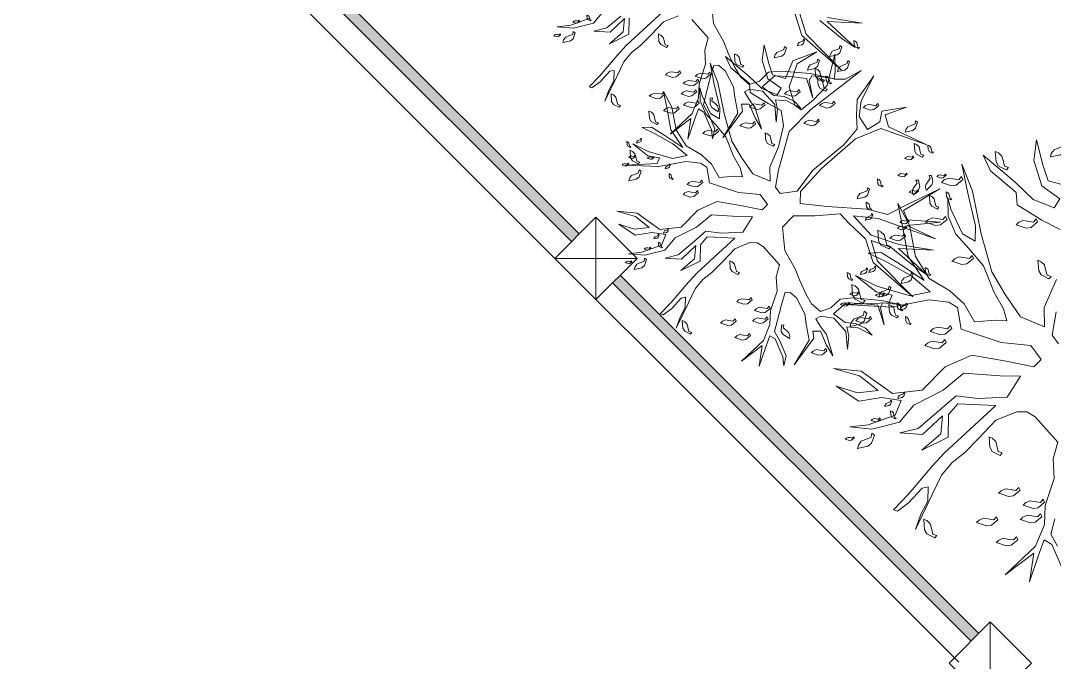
# Model space of a CAD drawing. Header units: millimetres. Extents: x 235 to 418, y 139 to 274.
# Drawn here: x 344.6 to 358.88, y 198.29 to 207.16 of the extents above; entities that cross this region are included whole.
import ezdxf

# ---------------------------------------------------------------- set-up
doc = ezdxf.new("R2010")
doc.units = ezdxf.units.MM
doc.header["$LTSCALE"] = 0.01
for name, color, linetype, lineweight in [('muros bajos', 42, 'Continuous', 18), ('puertas', 2, 'Continuous', 9), ('punto delgado', 4, 'Continuous', 0)]:
    doc.layers.add(name, color=color, linetype=linetype, lineweight=lineweight)

# ---------------------------------------------------------------- blocks, each defined once
blk = doc.blocks.new('A$C795151E7')
at = {"layer": 'puertas'}
for points in [[(2.027, 10.928), (1.763, 11.038), (1.611, 11.147), (1.762, 10.981), (2.014, 10.846), (2.235, 10.875)], [(2.36, 10.666), (2.109, 10.673), (1.944, 10.764), (2.103, 10.6), (2.376, 10.604), (2.24, 10.481), (1.989, 10.488), (2.274, 10.405), (2.429, 10.571)], [(2.841, 10.32), (2.142, 10.313), (1.958, 10.298), (1.594, 10.25), (1.378, 10.237), (1.399, 10.2), (1.538, 10.186), (1.737, 10.204), (1.79, 10.171), (1.69, 10.069), (1.552, 10.019), (1.409, 9.943), (1.769, 10.088), (1.967, 10.171), (2.133, 10.193), (2.288, 10.181), (2.496, 10.193), (2.743, 10.21), (2.955, 10.133)], [(3.057, 9.97), (3.054, 9.631), (2.905, 9.538), (2.781, 9.385), (2.533, 9.247), (2.399, 9.108), (2.187, 9.007), (1.769, 9), (2.128, 8.967), (1.902, 8.784), (2.15, 8.922), (2.293, 8.997), (2.32, 8.912), (2.233, 8.659), (2.158, 8.56), (2.276, 8.64), (2.351, 8.86), (2.382, 8.993), (2.515, 9.083), (2.7, 9.205), (2.857, 9.298), (2.904, 9.248), (2.919, 9.137), (2.854, 8.895), (2.773, 8.779), (2.654, 8.586), (2.274, 8.471), (2.721, 8.563), (2.775, 8.643), (2.857, 8.573), (2.787, 8.37), (2.753, 8.204), (2.885, 8.48), (2.899, 8.619), (2.923, 8.743), (2.998, 8.721), (3.113, 8.583), (3.114, 8.333), (2.964, 8.136), (3.1, 8.259), (3.166, 8.372), (3.27, 8.257), (3.346, 8.05), (3.343, 8.187), (3.285, 8.324), (3.19, 8.432), (3.148, 8.628), (3.381, 8.627), (3.53, 8.477), (3.682, 8.304), (3.564, 8.047), (3.689, 8.257), (3.758, 8.282), (3.881, 8.145), (3.959, 8.043), (3.769, 8.316), (3.496, 8.61), (3.353, 8.72), (3.177, 8.712), (3.039, 8.775), (3.018, 8.933), (3.054, 9.091), (3.115, 9.292), (3.175, 9.445), (3.242, 9.728), (3.433, 9.988)], [(4.173, 9.095), (4.029, 8.786), (4.117, 8.064), (4.088, 8.761), (4.214, 9.028)], [(4.353, 8.773), (4.414, 8.378), (4.466, 8.167), (4.42, 8.693), (4.763, 8.352), (4.463, 8.731)], [(1.494, 11.086), (1.511, 11.086), (1.529, 11.08), (1.541, 11.065), (1.557, 11.045), (1.575, 11.047), (1.571, 11.034), (1.534, 11.035), (1.517, 11.047), (1.495, 11.086)], [(1.815, 11.05), (1.831, 11.05), (1.849, 11.044), (1.862, 11.029), (1.878, 11.009), (1.895, 11.011), (1.891, 10.997), (1.854, 10.999), (1.837, 11.011), (1.816, 11.05)], [(1.523, 10.932), (1.555, 10.953), (1.601, 10.962), (1.643, 10.946), (1.7, 10.925), (1.733, 10.951), (1.741, 10.919), (1.664, 10.877), (1.615, 10.88), (1.525, 10.933)], [(2.023, 10.991), (2.03, 10.976), (2.031, 10.956), (2.022, 10.939), (2.01, 10.917), (2.019, 10.901), (2.005, 10.9), (1.992, 10.934), (1.996, 10.955), (2.024, 10.99)], [(2.578, 10.135), (2.594, 10.101), (2.597, 10.054), (2.576, 10.014), (2.548, 9.961), (2.569, 9.925), (2.536, 9.921), (2.505, 10.003), (2.515, 10.051), (2.579, 10.133)], [(1.538, 9.964), (1.554, 9.93), (1.557, 9.883), (1.536, 9.843), (1.507, 9.79), (1.528, 9.754), (1.496, 9.75), (1.465, 9.831), (1.474, 9.88), (1.539, 9.962)], [(1.907, 9.581), (1.945, 9.582), (1.989, 9.567), (2.017, 9.531), (2.055, 9.485), (2.097, 9.49), (2.087, 9.458), (2, 9.462), (1.959, 9.489), (1.909, 9.581)], [(2.269, 9.649), (2.307, 9.651), (2.351, 9.635), (2.38, 9.6), (2.417, 9.553), (2.459, 9.558), (2.449, 9.527), (2.362, 9.53), (2.322, 9.558), (2.272, 9.65)], [(1.765, 9.435), (1.782, 9.401), (1.785, 9.355), (1.763, 9.315), (1.735, 9.262), (1.756, 9.225), (1.723, 9.222), (1.692, 9.303), (1.702, 9.351), (1.767, 9.433)], [(1.256, 9.327), (1.263, 9.312), (1.265, 9.292), (1.255, 9.275), (1.243, 9.253), (1.252, 9.237), (1.238, 9.236), (1.225, 9.27), (1.229, 9.291), (1.257, 9.326)], [(1.919, 9.299), (1.956, 9.301), (2, 9.285), (2.029, 9.25), (2.066, 9.203), (2.108, 9.208), (2.098, 9.176), (2.012, 9.18), (1.971, 9.208), (1.921, 9.3)], [(2.253, 9.308), (2.291, 9.309), (2.335, 9.294), (2.363, 9.258), (2.401, 9.211), (2.443, 9.216), (2.433, 9.185), (2.346, 9.188), (2.305, 9.216), (2.255, 9.308)], [(2.372, 9.396), (2.409, 9.397), (2.453, 9.382), (2.482, 9.346), (2.519, 9.3), (2.561, 9.304), (2.551, 9.273), (2.465, 9.277), (2.424, 9.304), (2.374, 9.396)], [(2.561, 9.359), (2.599, 9.361), (2.643, 9.345), (2.671, 9.31), (2.709, 9.263), (2.751, 9.268), (2.741, 9.236), (2.654, 9.24), (2.613, 9.268), (2.563, 9.36)], [(1.129, 9.146), (1.145, 9.147), (1.164, 9.14), (1.176, 9.125), (1.192, 9.105), (1.21, 9.107), (1.205, 9.094), (1.168, 9.095), (1.151, 9.107), (1.13, 9.146)], [(1.208, 9.208), (1.224, 9.174), (1.227, 9.127), (1.206, 9.087), (1.177, 9.034), (1.198, 8.997), (1.166, 8.994), (1.135, 9.075), (1.144, 9.124), (1.209, 9.206)], [(1.341, 9.222), (1.354, 9.231), (1.373, 9.235), (1.392, 9.229), (1.416, 9.22), (1.43, 9.231), (1.433, 9.217), (1.401, 9.199), (1.38, 9.201), (1.341, 9.223)], [(2.175, 9.171), (2.213, 9.172), (2.257, 9.157), (2.286, 9.121), (2.323, 9.074), (2.365, 9.079), (2.355, 9.048), (2.268, 9.051), (2.228, 9.079), (2.178, 9.171)], [(3.171, 9.228), (3.187, 9.194), (3.19, 9.147), (3.169, 9.107), (3.14, 9.054), (3.161, 9.018), (3.129, 9.014), (3.097, 9.096), (3.107, 9.144), (3.172, 9.226)], [(0.99, 9.131), (1.006, 9.132), (1.025, 9.125), (1.037, 9.11), (1.053, 9.09), (1.071, 9.092), (1.067, 9.079), (1.03, 9.08), (1.013, 9.092), (0.991, 9.131)], [(0.912, 8.905), (0.943, 8.926), (0.989, 8.935), (1.032, 8.919), (1.088, 8.899), (1.122, 8.924), (1.129, 8.893), (1.053, 8.851), (1.004, 8.854), (0.913, 8.907)], [(1.311, 8.965), (1.327, 8.965), (1.345, 8.959), (1.358, 8.944), (1.374, 8.924), (1.391, 8.926), (1.387, 8.913), (1.35, 8.914), (1.333, 8.926), (1.312, 8.965)], [(2.468, 8.782), (2.496, 8.808), (2.517, 8.85), (2.512, 8.895), (2.506, 8.954), (2.539, 8.981), (2.51, 8.996), (2.451, 8.932), (2.441, 8.884), (2.47, 8.783)], [(3.542, 8.813), (3.574, 8.834), (3.62, 8.843), (3.662, 8.827), (3.718, 8.807), (3.752, 8.832), (3.76, 8.8), (3.683, 8.759), (3.634, 8.762), (3.544, 8.815)], [(3.892, 8.722), (3.911, 8.735), (3.938, 8.74), (3.963, 8.731), (3.996, 8.719), (4.016, 8.734), (4.02, 8.715), (3.975, 8.69), (3.946, 8.692), (3.893, 8.723)], [(1.391, 8.607), (1.398, 8.593), (1.399, 8.573), (1.39, 8.556), (1.378, 8.533), (1.387, 8.518), (1.373, 8.516), (1.36, 8.551), (1.364, 8.572), (1.391, 8.607)], [(1.398, 8.692), (1.411, 8.701), (1.431, 8.704), (1.449, 8.698), (1.473, 8.689), (1.487, 8.7), (1.49, 8.686), (1.458, 8.669), (1.437, 8.67), (1.398, 8.692)], [(2.109, 8.702), (2.147, 8.704), (2.191, 8.688), (2.219, 8.653), (2.257, 8.606), (2.299, 8.611), (2.289, 8.58), (2.202, 8.583), (2.161, 8.611), (2.111, 8.703)], [(2.559, 8.435), (2.597, 8.437), (2.641, 8.421), (2.67, 8.386), (2.707, 8.339), (2.749, 8.344), (2.739, 8.312), (2.652, 8.316), (2.612, 8.344), (2.562, 8.435)], [(2.831, 8.541), (2.869, 8.543), (2.913, 8.527), (2.942, 8.491), (2.979, 8.445), (3.021, 8.45), (3.011, 8.418), (2.924, 8.422), (2.884, 8.449), (2.834, 8.541)], [(1.474, 8.328), (1.512, 8.329), (1.556, 8.314), (1.585, 8.278), (1.622, 8.231), (1.664, 8.236), (1.654, 8.205), (1.567, 8.208), (1.527, 8.236), (1.477, 8.328)], [(3.312, 8.35), (3.35, 8.352), (3.394, 8.336), (3.422, 8.301), (3.46, 8.254), (3.502, 8.259), (3.492, 8.227), (3.405, 8.231), (3.364, 8.259), (3.314, 8.351)], [(3.765, 8.378), (3.797, 8.399), (3.843, 8.408), (3.885, 8.393), (3.942, 8.372), (3.975, 8.398), (3.983, 8.366), (3.907, 8.324), (3.857, 8.327), (3.767, 8.38)], [(3.86, 8.329), (3.877, 8.295), (3.88, 8.248), (3.858, 8.208), (3.83, 8.155), (3.851, 8.118), (3.819, 8.115), (3.787, 8.196), (3.797, 8.245), (3.862, 8.327)], [(4.12, 8.311), (4.152, 8.331), (4.197, 8.341), (4.24, 8.325), (4.296, 8.304), (4.33, 8.33), (4.337, 8.298), (4.261, 8.256), (4.212, 8.259), (4.122, 8.312)], [(1.338, 8.261), (1.376, 8.263), (1.42, 8.247), (1.448, 8.212), (1.486, 8.165), (1.528, 8.17), (1.518, 8.138), (1.431, 8.142), (1.391, 8.17), (1.34, 8.261)], [(3.802, 8.211), (3.818, 8.177), (3.821, 8.131), (3.8, 8.09), (3.771, 8.037), (3.792, 8.001), (3.76, 7.997), (3.729, 8.079), (3.738, 8.127), (3.803, 8.209)], [(3.9, 8.15), (3.91, 8.13), (3.912, 8.103), (3.899, 8.079), (3.883, 8.048), (3.895, 8.026), (3.876, 8.024), (3.857, 8.072), (3.863, 8.101), (3.901, 8.149)], [(4.515, 8.251), (4.525, 8.231), (4.527, 8.204), (4.514, 8.18), (4.497, 8.149), (4.51, 8.127), (4.491, 8.125), (4.472, 8.173), (4.478, 8.202), (4.516, 8.25)], [(0.116, 8.102), (0.133, 8.103), (0.151, 8.096), (0.163, 8.081), (0.179, 8.061), (0.197, 8.064), (0.193, 8.05), (0.156, 8.052), (0.139, 8.063), (0.117, 8.103)], [(0.437, 8.066), (0.453, 8.067), (0.471, 8.06), (0.484, 8.045), (0.5, 8.025), (0.517, 8.027), (0.513, 8.014), (0.476, 8.016), (0.459, 8.027), (0.438, 8.066)], [(0.645, 8.007), (0.652, 7.993), (0.653, 7.973), (0.644, 7.956), (0.632, 7.933), (0.641, 7.918), (0.627, 7.916), (0.614, 7.951), (0.618, 7.971), (0.646, 8.006)], [(0.63, 8.078), (0.643, 8.087), (0.662, 8.091), (0.681, 8.084), (0.705, 8.076), (0.719, 8.087), (0.722, 8.073), (0.69, 8.055), (0.669, 8.056), (0.63, 8.079)], [(0.78, 8.049), (0.794, 8.058), (0.813, 8.062), (0.832, 8.056), (0.855, 8.047), (0.87, 8.058), (0.873, 8.044), (0.841, 8.026), (0.82, 8.028), (0.781, 8.05)], [(2.753, 8.133), (2.769, 8.099), (2.772, 8.052), (2.751, 8.012), (2.723, 7.959), (2.744, 7.922), (2.711, 7.919), (2.68, 8), (2.689, 8.049), (2.754, 8.131)], [(4.058, 8.084), (4.09, 8.105), (4.136, 8.114), (4.178, 8.098), (4.235, 8.078), (4.268, 8.103), (4.276, 8.072), (4.2, 8.03), (4.151, 8.033), (4.06, 8.086)], [(0.145, 7.948), (0.177, 7.969), (0.223, 7.979), (0.265, 7.963), (0.322, 7.942), (0.355, 7.968), (0.363, 7.936), (0.286, 7.894), (0.237, 7.897), (0.147, 7.95)], [(3.235, 7.87), (3.273, 7.871), (3.317, 7.856), (3.345, 7.82), (3.383, 7.773), (3.425, 7.778), (3.415, 7.747), (3.328, 7.75), (3.288, 7.778), (3.237, 7.87)], [(3.561, 7.905), (3.599, 7.907), (3.643, 7.891), (3.671, 7.856), (3.709, 7.809), (3.751, 7.814), (3.741, 7.782), (3.654, 7.786), (3.613, 7.813), (3.563, 7.905)], [(3.988, 7.479), (4.026, 7.48), (4.07, 7.464), (4.099, 7.429), (4.136, 7.382), (4.178, 7.387), (4.168, 7.356), (4.081, 7.359), (4.041, 7.387), (3.991, 7.479)], [(1.2, 7.152), (1.216, 7.118), (1.219, 7.071), (1.198, 7.031), (1.17, 6.978), (1.191, 6.941), (1.158, 6.938), (1.127, 7.019), (1.137, 7.068), (1.201, 7.15)], [(0.16, 6.981), (0.176, 6.947), (0.179, 6.9), (0.158, 6.86), (0.129, 6.807), (0.15, 6.77), (0.118, 6.767), (0.087, 6.848), (0.096, 6.896), (0.161, 6.979)], [(4.193, 6.837), (4.224, 6.857), (4.27, 6.867), (4.313, 6.851), (4.369, 6.83), (4.403, 6.856), (4.41, 6.824), (4.334, 6.782), (4.285, 6.785), (4.194, 6.838)], [(0.529, 6.598), (0.567, 6.599), (0.611, 6.584), (0.639, 6.548), (0.677, 6.501), (0.719, 6.506), (0.709, 6.475), (0.622, 6.478), (0.581, 6.506), (0.531, 6.598)], [(0.891, 6.666), (0.929, 6.668), (0.973, 6.652), (1.002, 6.617), (1.039, 6.57), (1.081, 6.575), (1.071, 6.543), (0.984, 6.547), (0.944, 6.575), (0.894, 6.667)], [(3.08, 6.6), (3.112, 6.62), (3.158, 6.63), (3.2, 6.614), (3.257, 6.593), (3.29, 6.619), (3.298, 6.587), (3.222, 6.545), (3.173, 6.548), (3.082, 6.601)], [(3.471, 6.618), (3.481, 6.597), (3.483, 6.57), (3.47, 6.546), (3.453, 6.515), (3.466, 6.493), (3.447, 6.491), (3.428, 6.539), (3.434, 6.568), (3.472, 6.616)], [(3.942, 6.573), (3.964, 6.573), (3.99, 6.564), (4.007, 6.543), (4.029, 6.516), (4.054, 6.519), (4.048, 6.5), (3.996, 6.502), (3.973, 6.518), (3.943, 6.573)], [(4.177, 6.639), (4.193, 6.604), (4.196, 6.558), (4.175, 6.518), (4.147, 6.465), (4.168, 6.428), (4.135, 6.425), (4.104, 6.506), (4.113, 6.554), (4.178, 6.637)], [(3.142, 6.483), (3.151, 6.463), (3.153, 6.435), (3.141, 6.412), (3.124, 6.38), (3.136, 6.359), (3.117, 6.357), (3.099, 6.405), (3.104, 6.433), (3.143, 6.482)], [(3.714, 6.461), (3.736, 6.462), (3.762, 6.453), (3.779, 6.432), (3.801, 6.404), (3.826, 6.407), (3.82, 6.389), (3.769, 6.391), (3.745, 6.407), (3.715, 6.461)], [(4.302, 6.495), (4.311, 6.475), (4.313, 6.447), (4.301, 6.424), (4.284, 6.392), (4.296, 6.371), (4.277, 6.369), (4.259, 6.417), (4.264, 6.445), (4.302, 6.494)], [(0.541, 6.316), (0.578, 6.317), (0.622, 6.302), (0.651, 6.266), (0.688, 6.22), (0.73, 6.224), (0.72, 6.193), (0.634, 6.197), (0.593, 6.224), (0.543, 6.316)], [(0.875, 6.324), (0.913, 6.326), (0.957, 6.31), (0.985, 6.275), (1.023, 6.228), (1.065, 6.233), (1.055, 6.202), (0.968, 6.205), (0.927, 6.233), (0.877, 6.325)], [(0.994, 6.413), (1.031, 6.414), (1.075, 6.399), (1.104, 6.363), (1.141, 6.316), (1.183, 6.321), (1.173, 6.29), (1.087, 6.293), (1.046, 6.321), (0.996, 6.413)], [(2.967, 6.304), (2.986, 6.316), (3.013, 6.322), (3.038, 6.313), (3.071, 6.3), (3.091, 6.316), (3.095, 6.297), (3.05, 6.272), (3.021, 6.274), (2.968, 6.305)], [(1.906, 1.188), (1.948, 1.371), (2.131, 1.496)], [(3.794, 3.25), (3.808, 3.396), (4.07, 3.598)], [(5.341, 4.8), (5.201, 5.014), (5.295, 5.227), (5.464, 5.538), (5.245, 5.353), (5.09, 5.022), (5.152, 4.719), (5.013, 4.678), (4.876, 4.96), (4.852, 5.301), (4.775, 5.879), (4.706, 5.648), (4.767, 5.19), (4.664, 5.054), (4.77, 4.668), (4.872, 4.404)], [(4.37, 3.926), (3.983, 3.753), (3.81, 3.552), (3.656, 3.875), (3.706, 4.248), (3.78, 4.603), (4.026, 5.091), (4.334, 5.609), (4.473, 5.983), (4.264, 5.633), (4.041, 5.226), (3.895, 5.073), (3.836, 5.265), (3.944, 5.624), (4.013, 5.766), (3.85, 5.578), (3.762, 5.322), (3.764, 5.056), (3.751, 4.743), (3.612, 4.369), (3.557, 4.118), (3.477, 3.963), (3.374, 4.071), (3.139, 4.251), (3.201, 4.536), (3.177, 4.8), (3.079, 5.12), (3.143, 5.472), (3.37, 5.847), (3.455, 6.175), (3.277, 5.879), (3.067, 5.54), (3.009, 5.144), (2.911, 5.541), (2.829, 5.83), (2.691, 5.945), (2.79, 5.703), (2.919, 5.32), (2.965, 4.971), (2.724, 5.117), (2.47, 5.527), (2.351, 5.833), (2.41, 5.474), (2.545, 5.293), (2.441, 5.245), (1.979, 5.628), (2.427, 5.177), (2.875, 4.904), (3.058, 4.695), (3.099, 4.556), (2.933, 4.301), (3.222, 3.795), (3.496, 3.488), (3.472, 3.251), (3.329, 3.243), (3.099, 3.557), (2.804, 3.939), (2.42, 4.066), (1.969, 4.039), (1.637, 4.283), (1.523, 4.801), (1.263, 5.088), (1.461, 4.77), (1.515, 4.445), (1.282, 4.613), (1.124, 4.881), (1.217, 4.516), (1.485, 4.341), (1.657, 4.13), (1.459, 4.037), (1.094, 4.189), (0.886, 4.338), (1.094, 4.111), (1.441, 3.924), (1.746, 3.965), (2.183, 3.845), (2.552, 3.828), (2.9, 3.464), (3.104, 3.269), (2.772, 3.18), (2.46, 3.438), (2.263, 3.667), (1.917, 3.677), (1.572, 3.686), (1.345, 3.811), (1.563, 3.585), (1.94, 3.591), (1.752, 3.421), (1.406, 3.431), (1.799, 3.317), (2.013, 3.545), (2.209, 3.571), (2.581, 3.199), (1.617, 3.191), (1.364, 3.17), (0.862, 3.103), (0.565, 3.085), (0.594, 3.034), (0.785, 3.015), (1.059, 3.04), (1.132, 2.995), (0.995, 2.854), (0.805, 2.784), (0.608, 2.68), (1.103, 2.88), (1.376, 2.994), (1.605, 3.024), (1.818, 3.008), (2.104, 3.024), (2.445, 3.048), (2.737, 2.942), (2.839, 2.845), (2.878, 2.717), (2.874, 2.25), (2.669, 2.123), (2.497, 1.911), (2.156, 1.721), (1.971, 1.53), (1.679, 1.391), (1.103, 1.381), (1.597, 1.336), (1.287, 1.083), (1.628, 1.273), (1.825, 1.377), (1.863, 1.26), (1.743, 0.911)], [(3.674, 6.184), (3.697, 6.185), (3.723, 6.176), (3.74, 6.155), (3.762, 6.128), (3.787, 6.13), (3.781, 6.112), (3.729, 6.114), (3.705, 6.13), (3.676, 6.185)], [(3.689, 6.116), (3.704, 6.151), (3.738, 6.183), (3.782, 6.193), (3.841, 6.206), (3.855, 6.246), (3.879, 6.223), (3.837, 6.147), (3.794, 6.123), (3.69, 6.119)], [(3.868, 6.044), (3.883, 6.078), (3.917, 6.111), (3.961, 6.121), (4.02, 6.134), (4.034, 6.173), (4.058, 6.151), (4.016, 6.074), (3.973, 6.05), (3.869, 6.046)], [(1.09, 5.799), (1.118, 5.824), (1.139, 5.866), (1.134, 5.912), (1.128, 5.971), (1.161, 5.997), (1.132, 6.013), (1.073, 5.949), (1.063, 5.901), (1.092, 5.8)], [(2.997, 6.091), (3.019, 6.044), (3.023, 5.98), (2.994, 5.924), (2.955, 5.852), (2.984, 5.801), (2.939, 5.796), (2.896, 5.908), (2.909, 5.975), (2.998, 6.088)], [(4.101, 6.089), (4.124, 6.09), (4.15, 6.081), (4.166, 6.06), (4.189, 6.032), (4.213, 6.035), (4.208, 6.017), (4.156, 6.019), (4.132, 6.035), (4.103, 6.089)], [(2.295, 5.941), (2.305, 5.921), (2.307, 5.894), (2.294, 5.87), (2.278, 5.839), (2.29, 5.818), (2.271, 5.816), (2.253, 5.863), (2.258, 5.891), (2.296, 5.94)], [(3.048, 5.894), (3.086, 5.896), (3.13, 5.88), (3.158, 5.845), (3.196, 5.798), (3.238, 5.803), (3.228, 5.772), (3.141, 5.775), (3.1, 5.803), (3.05, 5.895)], [(3.219, 5.924), (3.241, 5.925), (3.267, 5.915), (3.284, 5.894), (3.306, 5.867), (3.331, 5.87), (3.325, 5.851), (3.274, 5.853), (3.25, 5.87), (3.22, 5.924)], [(3.299, 5.963), (3.322, 5.964), (3.348, 5.955), (3.365, 5.934), (3.387, 5.906), (3.411, 5.909), (3.406, 5.89), (3.354, 5.892), (3.33, 5.909), (3.301, 5.963)], [(3.848, 5.966), (3.864, 5.932), (3.867, 5.885), (3.846, 5.845), (3.818, 5.792), (3.838, 5.756), (3.806, 5.752), (3.775, 5.834), (3.784, 5.882), (3.849, 5.964)], [(4.093, 5.986), (4.145, 5.988), (4.206, 5.966), (4.245, 5.918), (4.297, 5.853), (4.354, 5.86), (4.341, 5.817), (4.221, 5.821), (4.165, 5.86), (4.096, 5.986)], [(2.228, 5.777), (2.251, 5.73), (2.255, 5.666), (2.226, 5.611), (2.187, 5.538), (2.216, 5.487), (2.171, 5.483), (2.128, 5.595), (2.141, 5.661), (2.23, 5.775)], [(2.411, 5.797), (2.43, 5.81), (2.457, 5.815), (2.482, 5.806), (2.515, 5.794), (2.534, 5.809), (2.539, 5.79), (2.494, 5.766), (2.465, 5.767), (2.413, 5.798)], [(2.514, 5.739), (2.533, 5.751), (2.56, 5.757), (2.585, 5.747), (2.618, 5.735), (2.638, 5.75), (2.642, 5.732), (2.597, 5.707), (2.568, 5.709), (2.515, 5.74)], [(3.562, 5.726), (3.614, 5.728), (3.674, 5.707), (3.714, 5.658), (3.765, 5.594), (3.823, 5.6), (3.809, 5.557), (3.69, 5.562), (3.634, 5.6), (3.565, 5.727)], [(4.055, 5.848), (4.064, 5.828), (4.066, 5.8), (4.054, 5.776), (4.037, 5.745), (4.049, 5.723), (4.03, 5.722), (4.012, 5.77), (4.017, 5.798), (4.056, 5.847)], [(4.933, 5.805), (4.955, 5.758), (4.959, 5.694), (4.93, 5.639), (4.891, 5.566), (4.92, 5.515), (4.875, 5.511), (4.832, 5.623), (4.845, 5.689), (4.934, 5.803)], [(1.929, 5.672), (1.951, 5.673), (1.977, 5.663), (1.994, 5.643), (2.016, 5.615), (2.04, 5.618), (2.034, 5.6), (1.983, 5.602), (1.96, 5.618), (1.93, 5.672)], [(2.12, 5.692), (2.142, 5.693), (2.168, 5.684), (2.184, 5.663), (2.206, 5.636), (2.231, 5.639), (2.225, 5.621), (2.174, 5.623), (2.151, 5.639), (2.121, 5.693)], [(1.181, 5.452), (1.219, 5.453), (1.263, 5.438), (1.292, 5.402), (1.329, 5.356), (1.371, 5.36), (1.361, 5.329), (1.274, 5.332), (1.234, 5.36), (1.184, 5.452)], [(2.37, 5.443), (2.392, 5.443), (2.418, 5.434), (2.435, 5.414), (2.457, 5.386), (2.482, 5.389), (2.476, 5.371), (2.425, 5.373), (2.401, 5.389), (2.372, 5.443)], [(1.821, 5.36), (1.864, 5.389), (1.927, 5.402), (1.986, 5.38), (2.064, 5.352), (2.11, 5.387), (2.12, 5.343), (2.015, 5.285), (1.948, 5.289), (1.823, 5.362)], [(1.934, 5.367), (1.972, 5.368), (2.016, 5.353), (2.044, 5.317), (2.082, 5.271), (2.124, 5.275), (2.114, 5.244), (2.027, 5.248), (1.986, 5.275), (1.936, 5.367)], [(2.387, 5.395), (2.419, 5.416), (2.465, 5.425), (2.507, 5.409), (2.564, 5.389), (2.597, 5.414), (2.605, 5.382), (2.529, 5.341), (2.479, 5.343), (2.389, 5.396)], [(2.742, 5.327), (2.774, 5.348), (2.819, 5.357), (2.862, 5.342), (2.918, 5.321), (2.952, 5.347), (2.959, 5.315), (2.883, 5.273), (2.834, 5.276), (2.744, 5.329)], [(2.424, 5.228), (2.44, 5.194), (2.443, 5.147), (2.422, 5.107), (2.393, 5.054), (2.414, 5.017), (2.382, 5.014), (2.351, 5.095), (2.36, 5.144), (2.425, 5.226)], [(2.522, 5.167), (2.532, 5.147), (2.534, 5.119), (2.521, 5.096), (2.505, 5.064), (2.517, 5.043), (2.498, 5.041), (2.479, 5.089), (2.485, 5.117), (2.523, 5.166)], [(3.137, 5.268), (3.147, 5.248), (3.149, 5.22), (3.136, 5.197), (3.119, 5.165), (3.132, 5.144), (3.113, 5.142), (3.094, 5.19), (3.1, 5.218), (3.138, 5.267)], [(5.445, 5.233), (5.488, 5.262), (5.551, 5.275), (5.61, 5.253), (5.687, 5.225), (5.734, 5.26), (5.744, 5.216), (5.639, 5.159), (5.571, 5.163), (5.447, 5.236)], [(2.49, 5.066), (2.509, 5.078), (2.536, 5.084), (2.561, 5.075), (2.594, 5.063), (2.613, 5.078), (2.618, 5.059), (2.573, 5.034), (2.544, 5.036), (2.491, 5.067)], [(3.47, 5.081), (3.522, 5.083), (3.583, 5.062), (3.622, 5.013), (3.674, 4.949), (3.732, 4.955), (3.718, 4.912), (3.598, 4.917), (3.542, 4.955), (3.473, 5.082)], [(2.481, 4.95), (2.49, 4.93), (2.492, 4.903), (2.48, 4.879), (2.463, 4.848), (2.475, 4.827), (2.456, 4.825), (2.438, 4.873), (2.444, 4.901), (2.482, 4.949)], [(4.465, 4.859), (4.517, 4.861), (4.578, 4.839), (4.617, 4.791), (4.669, 4.726), (4.727, 4.733), (4.713, 4.69), (4.593, 4.694), (4.538, 4.733), (4.468, 4.859)], [(2.408, 4.473), (2.46, 4.475), (2.521, 4.454), (2.56, 4.405), (2.612, 4.341), (2.67, 4.347), (2.656, 4.304), (2.536, 4.309), (2.48, 4.347), (2.411, 4.474)], [(2.596, 4.565), (2.648, 4.567), (2.708, 4.545), (2.748, 4.497), (2.799, 4.432), (2.857, 4.439), (2.844, 4.396), (2.724, 4.4), (2.668, 4.439), (2.599, 4.565)], [(4.357, 4.296), (4.38, 4.249), (4.384, 4.185), (4.354, 4.13), (4.316, 4.057), (4.344, 4.006), (4.299, 4.002), (4.257, 4.114), (4.27, 4.18), (4.359, 4.294)], [(0.725, 4.255), (0.747, 4.255), (0.773, 4.246), (0.79, 4.226), (0.812, 4.198), (0.836, 4.201), (0.831, 4.183), (0.78, 4.185), (0.756, 4.201), (0.727, 4.255)], [(1.166, 4.205), (1.188, 4.206), (1.214, 4.197), (1.231, 4.176), (1.253, 4.148), (1.277, 4.151), (1.272, 4.133), (1.221, 4.135), (1.197, 4.151), (1.168, 4.205)], [(1.432, 4.221), (1.451, 4.233), (1.477, 4.239), (1.502, 4.23), (1.535, 4.218), (1.555, 4.233), (1.559, 4.214), (1.515, 4.189), (1.486, 4.191), (1.433, 4.222)], [(1.64, 4.182), (1.658, 4.194), (1.685, 4.199), (1.71, 4.19), (1.743, 4.178), (1.763, 4.193), (1.767, 4.174), (1.723, 4.15), (1.694, 4.151), (1.641, 4.183)], [(0.765, 4.042), (0.808, 4.071), (0.871, 4.084), (0.93, 4.062), (1.008, 4.034), (1.054, 4.069), (1.064, 4.025), (0.959, 3.968), (0.892, 3.972), (0.767, 4.045)], [(1.453, 4.123), (1.463, 4.103), (1.465, 4.076), (1.452, 4.052), (1.436, 4.021), (1.448, 4), (1.429, 3.998), (1.41, 4.046), (1.416, 4.074), (1.454, 4.122)], [(2.218, 2.945), (2.24, 2.898), (2.245, 2.834), (2.215, 2.778), (2.176, 2.706), (2.205, 2.655), (2.16, 2.65), (2.117, 2.762), (2.131, 2.829), (2.22, 2.942)], [(0.785, 2.709), (0.807, 2.662), (0.811, 2.598), (0.782, 2.543), (0.743, 2.47), (0.772, 2.419), (0.727, 2.415), (0.684, 2.527), (0.697, 2.593), (0.786, 2.707)], [(1.294, 2.182), (1.346, 2.184), (1.406, 2.162), (1.446, 2.113), (1.497, 2.049), (1.555, 2.056), (1.541, 2.012), (1.422, 2.017), (1.366, 2.055), (1.297, 2.182)], [(1.793, 2.276), (1.845, 2.278), (1.905, 2.256), (1.945, 2.208), (1.996, 2.143), (2.054, 2.15), (2.041, 2.107), (1.921, 2.111), (1.865, 2.15), (1.796, 2.276)], [(1.933, 1.927), (1.985, 1.929), (2.046, 1.907), (2.085, 1.858), (2.137, 1.794), (2.195, 1.801), (2.181, 1.757), (2.062, 1.762), (2.006, 1.8), (1.937, 1.927)], [(1.309, 1.793), (1.361, 1.795), (1.422, 1.774), (1.461, 1.725), (1.513, 1.661), (1.571, 1.667), (1.557, 1.624), (1.438, 1.629), (1.382, 1.667), (1.313, 1.794)], [(1.77, 1.805), (1.822, 1.807), (1.882, 1.786), (1.922, 1.737), (1.973, 1.673), (2.031, 1.679), (2.018, 1.636), (1.898, 1.641), (1.842, 1.679), (1.773, 1.806)]]:
    blk.add_lwpolyline(points, dxfattribs=at)
blk.add_lwpolyline([(1.719, 8.136), (1.929, 7.769), (2.128, 7.546), (2.111, 7.374), (2.007, 7.369), (1.839, 7.596), (1.625, 7.874), (1.347, 7.965), (1.019, 7.946), (0.778, 8.123), (0.696, 8.499), (0.507, 8.708), (0.65, 8.477), (0.69, 8.24), (0.521, 8.363), (0.406, 8.557), (0.474, 8.292), (0.668, 8.165), (0.793, 8.012), (0.649, 7.945), (0.385, 8.055), (0.233, 8.163), (0.384, 7.998), (0.636, 7.862), (0.857, 7.892), (1.175, 7.805), (1.443, 7.793), (1.695, 7.528), (1.843, 7.387), (1.602, 7.323), (1.376, 7.51), (1.233, 7.676), (0.982, 7.683), (0.731, 7.69), (0.566, 7.781), (0.725, 7.616), (0.998, 7.621), (0.862, 7.498), (0.611, 7.505), (0.896, 7.422), (1.051, 7.587), (1.194, 7.606), (1.463, 7.336), (0.764, 7.33), (0.58, 7.315), (0.216, 7.266), (0, 7.254), (0.021, 7.216), (0.16, 7.203), (0.359, 7.221), (0.412, 7.188), (0.312, 7.086), (0.174, 7.035), (0.031, 6.96), (0.391, 7.104), (0.589, 7.187), (0.755, 7.209), (0.91, 7.198), (1.118, 7.21), (1.365, 7.226), (1.577, 7.15), (1.651, 7.079), (1.679, 6.986), (1.676, 6.647), (1.527, 6.555), (1.403, 6.401), (1.155, 6.264), (1.021, 6.125), (0.809, 6.024), (0.391, 6.016), (0.75, 5.984), (0.524, 5.801), (0.772, 5.938), (0.915, 6.014), (0.942, 5.929), (0.855, 5.676), (0.78, 5.577), (0.898, 5.657), (0.973, 5.877), (1.004, 6.01), (1.137, 6.1), (1.322, 6.221), (1.479, 6.315), (1.526, 6.265), (1.541, 6.154), (1.476, 5.912), (1.395, 5.796), (1.276, 5.603), (0.896, 5.488), (1.343, 5.58), (1.397, 5.659), (1.479, 5.59), (1.409, 5.387), (1.375, 5.221), (1.507, 5.497), (1.521, 5.635), (1.545, 5.76), (1.62, 5.737), (1.735, 5.6), (1.736, 5.35), (1.586, 5.152), (1.722, 5.275), (1.788, 5.389), (1.892, 5.274), (1.968, 5.066), (1.965, 5.203), (1.907, 5.34), (1.812, 5.449), (1.77, 5.644), (2.003, 5.643), (2.152, 5.494), (2.304, 5.321), (2.186, 5.063), (2.311, 5.273), (2.38, 5.299), (2.503, 5.162), (2.581, 5.06), (2.391, 5.333), (2.118, 5.627), (1.975, 5.736), (1.799, 5.729), (1.661, 5.791), (1.64, 5.95), (1.676, 6.107), (1.737, 6.309), (1.797, 6.462), (1.864, 6.745), (2.055, 7.004), (2.271, 7.017), (2.491, 6.821), (2.769, 6.608), (2.769, 6.423), (2.795, 6.112), (2.651, 5.802), (2.739, 5.081), (2.71, 5.778), (2.836, 6.045), (2.975, 5.789), (3.036, 5.394), (3.088, 5.184), (3.042, 5.71), (3.385, 5.369), (3.085, 5.748), (2.885, 6.1), (2.885, 6.462), (3.113, 6.203), (3.509, 5.466), (3.344, 5.863), (3.718, 5.59), (3.401, 5.919), (3.447, 6.054), (4.018, 5.937), (3.44, 6.109), (3.248, 6.156), (3.085, 6.408), (2.703, 6.801), (2.456, 7.082), (2.569, 7.202), (2.998, 7.243), (3.62, 7.229), (3.976, 7.1), (4.297, 6.506), (4.072, 7.048), (4.148, 7.203), (4.438, 7.081), (4.147, 7.267), (4.03, 7.179), (3.831, 7.217), (3.868, 7.424), (4.035, 7.567), (4.395, 7.703), (4.003, 7.619), (3.847, 7.461), (3.73, 7.316), (3.445, 7.278), (2.893, 7.309), (2.54, 7.238), (2.344, 7.373), (2.354, 7.479), (2.544, 7.626), (3.012, 7.922), (3.436, 7.946), (4.315, 7.878), (4.074, 7.935), (3.955, 8.04), (4.035, 8.107), (4.196, 8.289), (3.827, 8.039), (3.547, 8.017), (3.336, 8.03), (3.314, 8.139), (3.426, 8.38), (3.719, 8.54), (4.034, 8.477), (3.702, 8.61), (3.467, 8.498), (3.366, 8.654), (3.434, 8.808), (3.557, 9.034), (3.397, 8.9), (3.284, 8.659), (3.33, 8.44), (3.229, 8.41), (3.129, 8.614), (3.112, 8.862), (3.056, 9.282), (3.006, 9.114), (3.051, 8.781), (2.975, 8.682), (3.053, 8.403), (3.127, 8.211), (3.005, 8.034), (2.762, 7.864), (2.481, 7.738), (2.355, 7.592), (2.244, 7.827), (2.28, 8.098), (2.334, 8.355), (2.512, 8.709), (2.736, 9.086), (2.837, 9.357), (2.685, 9.103), (2.524, 8.808), (2.417, 8.697), (2.375, 8.836), (2.453, 9.096), (2.503, 9.2), (2.385, 9.063), (2.321, 8.877), (2.323, 8.684), (2.313, 8.457), (2.212, 8.186), (2.172, 8.003), (2.114, 7.891), (2.039, 7.969), (1.869, 8.1), (1.914, 8.307), (1.896, 8.498), (1.825, 8.73), (1.871, 8.986), (2.036, 9.258), (2.098, 9.496), (1.969, 9.281), (1.816, 9.035), (1.774, 8.748), (1.703, 9.037), (1.643, 9.246), (1.544, 9.329), (1.615, 9.154), (1.709, 8.876), (1.743, 8.623), (1.567, 8.728), (1.383, 9.026), (1.297, 9.248), (1.339, 8.988), (1.438, 8.856), (1.362, 8.822), (1.026, 9.099), (1.352, 8.772), (1.677, 8.574), (1.81, 8.422), (1.839, 8.321)], close=True, dxfattribs=at)

msp = doc.modelspace()

# ---------------------------------------------------------------- hatches: boundary and pattern name
at = {"layer": 'punto delgado'}
h = msp.add_hatch(dxfattribs=at)
h.set_pattern_fill('ENDGRAIN', color=256, scale=0.35, angle=195, style=0, pattern_type=2)
h.set_pattern_definition([(195, (-507.59707, -47.117), (-0.24748737, -0.4286607), [0.0175, -0.3325]), (195, (-507.35136, -47.0874), (-0.24748737, -0.4286607), [0.035, -0.315]), (195, (-507.56658, -47.16317), (-0.24748737, -0.4286607), [0.0175, -0.3325]), (195, (-507.35467, -47.14263), (-0.24748737, -0.4286607), [0.0175, -0.3325]), (195, (-507.553, -47.21388), (-0.24748737, -0.4286607), [0.0175, -0.3325]), (195, (-507.36252, -47.18096), (-0.24748737, -0.4286607), [0.0175, -0.3325]), (195, (-507.54393, -47.2477), (-0.24748737, -0.4286607), [0.0175, -0.3325]), (195, (-507.34893, -47.23167), (-0.24748737, -0.4286607), [0.0175, -0.1925, 0.0175, -0.1225]), (195, (-507.33987, -47.26548), (-0.24748737, -0.4286607), [0.035, -0.175, 0.0175, -0.1225]), (195, (-507.30938, -47.31166), (-0.24748737, -0.4286607), [0.0175, -0.0525, 0.0175, -0.14, 0.0175, -0.105]), (195, (-507.28342, -47.34094), (-0.24748737, -0.4286607), [0.0175, -0.07, 0.035, -0.2275]), (195, (-507.49864, -47.41673), (-0.24748737, -0.4286607), [0.0175, -0.3325]), (195, (-507.27436, -47.37475), (-0.24748737, -0.4286607), [0.0175, -0.0875, 0.0175, -0.2275]), (240, (-507.3266, -47.04452), (0.090586666, -0.33807404), [0.04949735, -0.4454774]), (240, (-507.61397, -47.12152), (0.090586666, -0.33807404), [0.09899495, -0.3959798]), (240, (-507.56868, -47.29056), (0.090586666, -0.33807404), [0.0247485, -0.47022625]), (240, (-507.27226, -47.24736), (0.090586666, -0.33807404), [0.0742462, -0.42072855]), (240, (-507.55962, -47.32436), (0.090586666, -0.33807404), [0.12374369, -0.37123106]), (240, (-507.54603, -47.37507), (0.090586666, -0.33807404), [0.0742462, -0.42072855]), (150, (-507.46936, -47.39076), (-0.33807404, -0.090586666), [0.0247485, -0.47022625]), (150, (-507.4235, -47.0886), (-0.33807404, -0.090586666), [0.04949735, -0.4454774]), (150, (-507.40417, -47.22836), (-0.33807404, -0.090586666), [0.04949735, -0.4454774]), (150, (-507.5237, -47.18792), (-0.33807404, -0.090586666), [0.04949735, -0.4454774]), (150, (-507.47057, -47.31862), (-0.33807404, -0.090586666), [0.04949735, -0.4454774]), (150, (-507.47842, -47.35696), (-0.33807404, -0.090586666), [0.0742462, -0.42072855]), (150, (-507.44825, -47.13147), (-0.33807404, -0.090586666), [0.0742462, -0.42072855]), (150, (-507.49443, -47.16196), (-0.33807404, -0.090586666), [0.0742462, -0.42072855]), (150, (-507.41202, -47.2667), (-0.33807404, -0.090586666), [0.0742462, -0.42072855]), (150, (-507.4413, -47.29266), (-0.33807404, -0.090586666), [0.0742462, -0.42072855]), (221.565051, (-507.3254, -47.11666), (-0.33807404, -0.090586666), [0.03913119, -0.7434926]), (221.565051, (-507.58348, -47.1677), (-0.33807404, -0.090586666), [0.15652476, -0.62609903]), (221.565051, (-507.56989, -47.21841), (-0.33807404, -0.090586666), [0.15652476, -0.62609903]), (221.565051, (-507.56083, -47.25222), (-0.33807404, -0.090586666), [0.1565249, -0.2345, 0.0782635, -0.31333539]), (221.565051, (-507.58105, -47.31199), (-0.33807404, -0.090586666), [0.03913119, -0.7434926]), (221.565051, (-507.24508, -47.34879), (-0.33807404, -0.090586666), [0.03913119, -0.7434926]), (221.565051, (-507.51554, -47.42126), (-0.33807404, -0.090586666), [0.07826238, -0.70436141]), (168.434949, (-507.51255, -47.09434), (-0.33807404, -0.090586666), [0.07826238, -0.70436141]), (168.434949, (-507.37158, -47.14716), (-0.33807404, -0.090586666), [0.07826238, -0.70436141]), (168.434949, (-507.38517, -47.09644), (-0.33807404, -0.090586666), [0.03913119, -0.74349141]), (168.434949, (-507.37942, -47.1855), (-0.33807404, -0.090586666), [0.11739357, -0.66523022]), (168.434949, (-507.44704, -47.20361), (-0.33807404, -0.090586666), [0.07826238, -0.70436141]), (168.434949, (-507.47631, -47.22957), (-0.33807404, -0.090586666), [0.07826238, -0.70436141]), (168.434949, (-507.36583, -47.2362), (-0.33807404, -0.090586666), [0.03913119, -0.74349141]), (168.434949, (-507.37368, -47.27454), (-0.33807404, -0.090586666), [0.03913119, -0.74349141]), (168.434949, (-507.49079, -47.37839), (-0.33807404, -0.090586666), [0.03913119, -0.74349141]), (168.434949, (-507.5056, -47.25553), (-0.33807404, -0.090586666), [0.03913119, -0.74349141]), (168.434949, (-507.32628, -47.3162), (-0.33807404, -0.090586666), [0.11739357, -0.66523022]), (168.434949, (-507.30032, -47.34547), (-0.33807404, -0.090586666), [0.07826238, -0.70436141]), (168.434949, (-507.51344, -47.29387), (-0.33807404, -0.090586666), [0.03913, -0.35217, 0.03913, -0.35219379]), (168.434949, (-507.3939, -47.33431), (-0.33807404, -0.090586666), [0.07826238, -0.70436141]), (168.434949, (-507.40174, -47.37265), (-0.33807404, -0.090586666), [0.07826238, -0.70436141]), (168.434949, (-507.29126, -47.37928), (-0.33807404, -0.090586666), [0.07826238, -0.70436141]), (168.434949, (-507.39268, -47.40645), (-0.33807404, -0.090586666), [0.07826238, -0.70436141])])
edge = h.paths.add_edge_path()
edge.add_line((344.819, 211.705), (344.713, 211.599))
edge.add_line((344.713, 211.599), (346.247, 210.065))
edge.add_spline(control_points=[(346.247, 210.065), (346.315, 210.068), (346.382, 210.071), (346.45, 210.074)], knot_values=[130.974155, 130.974155, 130.974155, 130.974155, 131.157157, 131.157157, 131.157157, 131.157157], degree=3, periodic=0)
edge.add_line((346.45, 210.074), (344.819, 211.705))
edge = h.paths.add_edge_path()
edge.add_spline(control_points=[(346.45, 210.074), (346.382, 210.071), (346.315, 210.068), (346.247, 210.065)], knot_values=[130.974155, 130.974155, 130.974155, 130.974155, 131.157157, 131.157157, 131.157157, 131.157157], degree=3, periodic=0)
edge.add_line((346.247, 210.065), (348.177, 208.135))
edge.add_line((348.177, 208.135), (348.283, 208.241))
edge.add_line((348.283, 208.241), (346.45, 210.074))
h.paths.add_polyline_path([(348.851, 207.673), (348.745, 207.567), (352.208, 204.103), (352.314, 204.21)])
h = msp.add_hatch(dxfattribs=at)
h.set_pattern_fill('ENDGRAIN', color=256, scale=0.35, angle=195, style=0, pattern_type=2)
h.set_pattern_definition([(195, (-553.47934, -46.3392), (-0.24748737, -0.4286607), [0.0175, -0.3325]), (195, (-553.23363, -46.3096), (-0.24748737, -0.4286607), [0.035, -0.315]), (195, (-553.44885, -46.38537), (-0.24748737, -0.4286607), [0.0175, -0.3325]), (195, (-553.23694, -46.36482), (-0.24748737, -0.4286607), [0.0175, -0.3325]), (195, (-553.43526, -46.43608), (-0.24748737, -0.4286607), [0.0175, -0.3325]), (195, (-553.2448, -46.40316), (-0.24748737, -0.4286607), [0.0175, -0.3325]), (195, (-553.4262, -46.4699), (-0.24748737, -0.4286607), [0.0175, -0.3325]), (195, (-553.2312, -46.45387), (-0.24748737, -0.4286607), [0.0175, -0.1925, 0.0175, -0.1225]), (195, (-553.22214, -46.48768), (-0.24748737, -0.4286607), [0.035, -0.175, 0.0175, -0.1225]), (195, (-553.19165, -46.53386), (-0.24748737, -0.4286607), [0.0175, -0.0525, 0.0175, -0.14, 0.0175, -0.105]), (195, (-553.1657, -46.56314), (-0.24748737, -0.4286607), [0.0175, -0.07, 0.035, -0.2275]), (195, (-553.3809, -46.63892), (-0.24748737, -0.4286607), [0.0175, -0.3325]), (195, (-553.15663, -46.59695), (-0.24748737, -0.4286607), [0.0175, -0.0875, 0.0175, -0.2275]), (240, (-553.20888, -46.26672), (0.090586666, -0.33807404), [0.04949735, -0.4454774]), (240, (-553.49624, -46.34372), (0.090586666, -0.33807404), [0.09899495, -0.3959798]), (240, (-553.45095, -46.51275), (0.090586666, -0.33807404), [0.0247485, -0.47022625]), (240, (-553.15453, -46.46956), (0.090586666, -0.33807404), [0.0742462, -0.42072855]), (240, (-553.4419, -46.54656), (0.090586666, -0.33807404), [0.12374369, -0.37123106]), (240, (-553.4283, -46.59727), (0.090586666, -0.33807404), [0.0742462, -0.42072855]), (150, (-553.35163, -46.61296), (-0.33807404, -0.090586666), [0.0247485, -0.47022625]), (150, (-553.30577, -46.3108), (-0.33807404, -0.090586666), [0.04949735, -0.4454774]), (150, (-553.28644, -46.45056), (-0.33807404, -0.090586666), [0.04949735, -0.4454774]), (150, (-553.40598, -46.41012), (-0.33807404, -0.090586666), [0.04949735, -0.4454774]), (150, (-553.35284, -46.54082), (-0.33807404, -0.090586666), [0.04949735, -0.4454774]), (150, (-553.3607, -46.57915), (-0.33807404, -0.090586666), [0.0742462, -0.42072855]), (150, (-553.33052, -46.35366), (-0.33807404, -0.090586666), [0.0742462, -0.42072855]), (150, (-553.3767, -46.38416), (-0.33807404, -0.090586666), [0.0742462, -0.42072855]), (150, (-553.29429, -46.4889), (-0.33807404, -0.090586666), [0.0742462, -0.42072855]), (150, (-553.32357, -46.51486), (-0.33807404, -0.090586666), [0.0742462, -0.42072855]), (221.565051, (-553.20767, -46.33886), (-0.33807404, -0.090586666), [0.03913119, -0.7434926]), (221.565051, (-553.46575, -46.3899), (-0.33807404, -0.090586666), [0.15652476, -0.62609903]), (221.565051, (-553.45216, -46.44061), (-0.33807404, -0.090586666), [0.15652476, -0.62609903]), (221.565051, (-553.4431, -46.47442), (-0.33807404, -0.090586666), [0.1565249, -0.2345, 0.0782635, -0.31333539]), (221.565051, (-553.46332, -46.53419), (-0.33807404, -0.090586666), [0.03913119, -0.7434926]), (221.565051, (-553.12735, -46.57098), (-0.33807404, -0.090586666), [0.03913119, -0.7434926]), (221.565051, (-553.39781, -46.64345), (-0.33807404, -0.090586666), [0.07826238, -0.70436141]), (168.434949, (-553.39482, -46.31654), (-0.33807404, -0.090586666), [0.07826238, -0.70436141]), (168.434949, (-553.25385, -46.36935), (-0.33807404, -0.090586666), [0.07826238, -0.70436141]), (168.434949, (-553.26744, -46.31864), (-0.33807404, -0.090586666), [0.03913119, -0.74349141]), (168.434949, (-553.2617, -46.40769), (-0.33807404, -0.090586666), [0.11739357, -0.66523022]), (168.434949, (-553.32931, -46.4258), (-0.33807404, -0.090586666), [0.07826238, -0.70436141]), (168.434949, (-553.35859, -46.45177), (-0.33807404, -0.090586666), [0.07826238, -0.70436141]), (168.434949, (-553.2481, -46.4584), (-0.33807404, -0.090586666), [0.03913119, -0.74349141]), (168.434949, (-553.25595, -46.49674), (-0.33807404, -0.090586666), [0.03913119, -0.74349141]), (168.434949, (-553.37306, -46.60059), (-0.33807404, -0.090586666), [0.03913119, -0.74349141]), (168.434949, (-553.38786, -46.47773), (-0.33807404, -0.090586666), [0.03913119, -0.74349141]), (168.434949, (-553.20856, -46.53839), (-0.33807404, -0.090586666), [0.11739357, -0.66523022]), (168.434949, (-553.1826, -46.56767), (-0.33807404, -0.090586666), [0.07826238, -0.70436141]), (168.434949, (-553.39571, -46.51607), (-0.33807404, -0.090586666), [0.03913, -0.35217, 0.03913, -0.35219379]), (168.434949, (-553.27617, -46.55651), (-0.33807404, -0.090586666), [0.07826238, -0.70436141]), (168.434949, (-553.28402, -46.59484), (-0.33807404, -0.090586666), [0.07826238, -0.70436141]), (168.434949, (-553.17353, -46.60148), (-0.33807404, -0.090586666), [0.07826238, -0.70436141]), (168.434949, (-553.27496, -46.62865), (-0.33807404, -0.090586666), [0.07826238, -0.70436141])])
h.paths.add_polyline_path([(352.882, 203.642), (352.776, 203.536), (357.728, 198.584), (357.834, 198.69)])

# ---------------------------------------------------------------- linework, layer by layer
at = {"layer": 'muros bajos'}
for p, q in [((340.377, 215.473), (357.558, 198.292)), ((352.314, 204.21), (348.851, 207.673)), ((352.208, 204.103), (348.745, 207.567)), ((357.834, 198.69), (352.882, 203.642)), ((357.728, 198.584), (352.776, 203.536))]:
    msp.add_line(p, q, dxfattribs=at)
for points in [[(353.113, 203.872), (352.545, 203.305), (351.977, 203.872), (352.545, 204.44)], [(358.561, 198.281), (357.993, 197.713), (357.425, 198.281), (357.993, 198.849)]]:
    msp.add_lwpolyline(points, close=True, dxfattribs=at)
at = {"layer": 'puertas'}
for p, q in [((352.545, 204.44), (352.545, 203.305)), ((351.977, 203.872), (353.113, 203.872)), ((357.993, 198.849), (357.993, 197.713))]:
    msp.add_line(p, q, dxfattribs=at)

# ---------------------------------------------------------------- block references
at = {"layer": 'puertas', "rotation": 42.24007741403844}
msp.add_blockref('A$C795151E7', (358.311, 197.736), dxfattribs=at)

doc.saveas('drawing.dxf')
